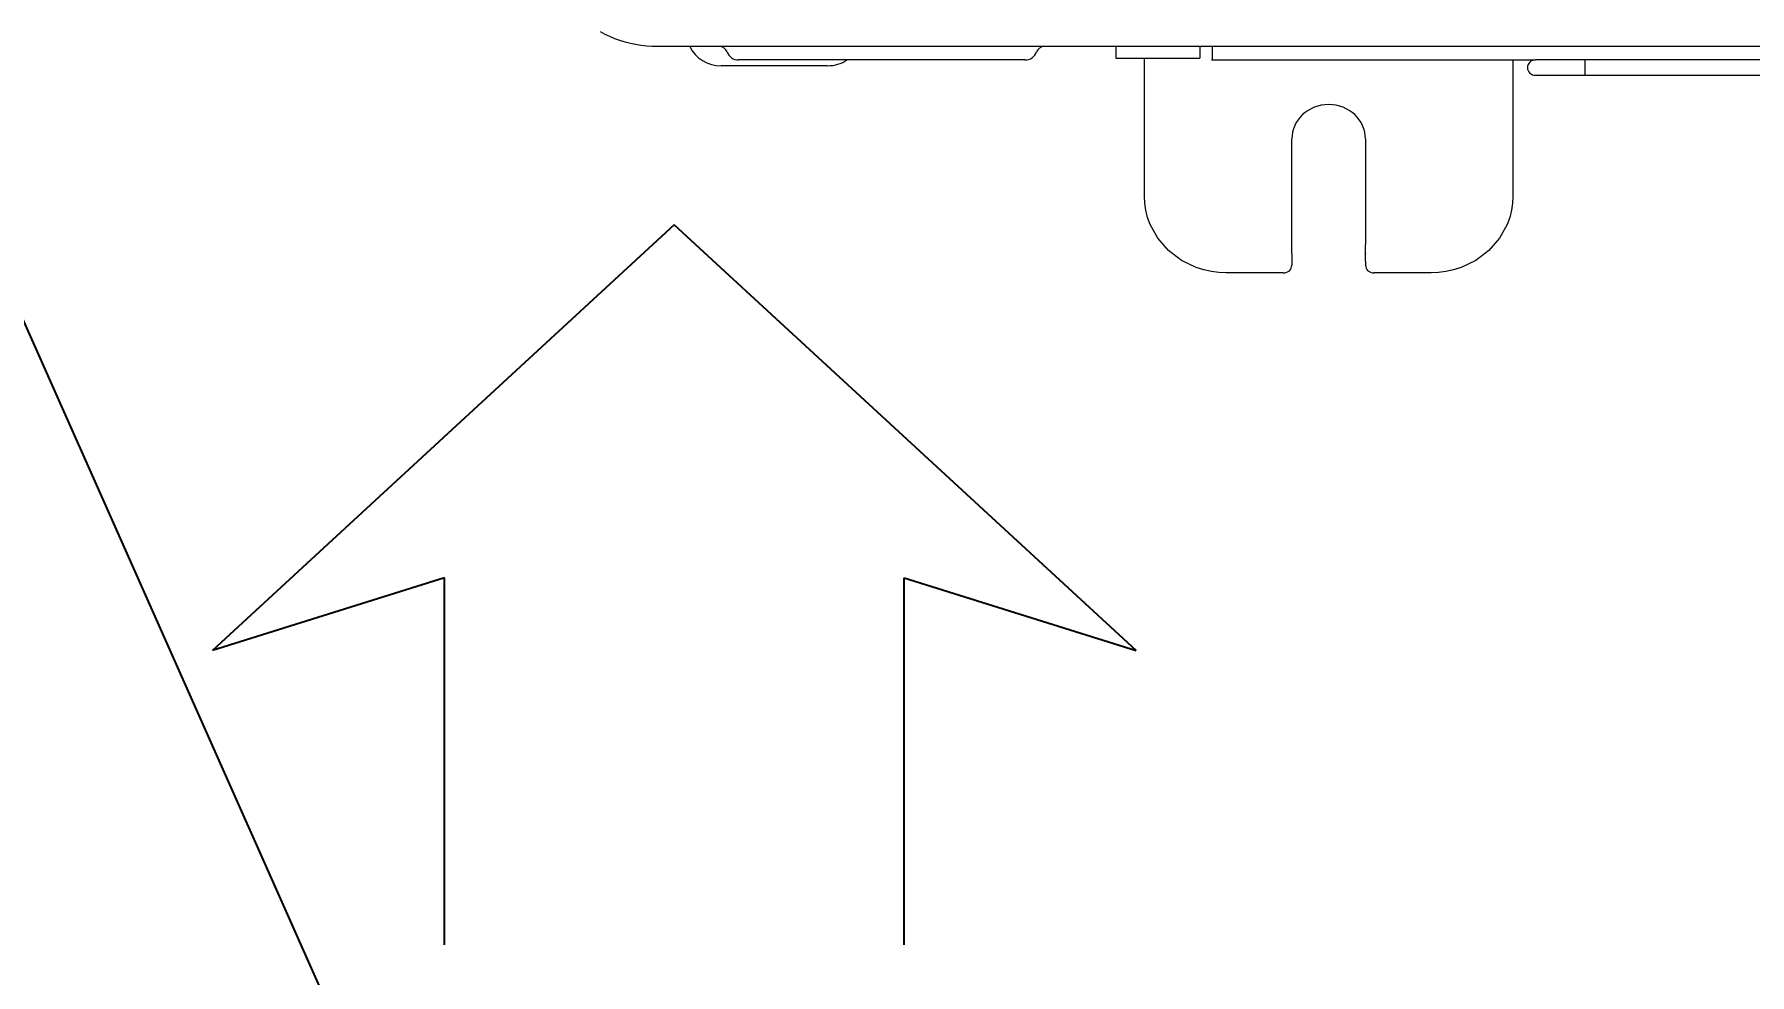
# Model space of a CAD drawing. Header units: millimetres. Extents: x -297 to 39764, y -29258 to 20315.
# Drawn here: x 13789.5 to 14209.3, y -16067.8 to -15837.6 of the extents above; entities that cross this region are included whole.
import ezdxf

# ---------------------------------------------------------------- set-up
doc = ezdxf.new("R2010")
doc.units = ezdxf.units.MM
doc.layers.get('Defpoints').update_dxf_attribs({"color": 250})
for name, color, linetype in [('.ZT-空调.检修口', 52, 'Continuous'), ('0-设备', 1, 'Continuous'), ('P-轴号.索引', 53, 'Continuous')]:
    doc.layers.add(name, color=color, linetype=linetype)
doc.layers.add('ACS_DLJ_SWJ', color=9, linetype='Continuous', lineweight=0)
doc.styles.add('文字样式', font='', dxfattribs={"width": 0.75})
doc.styles.get('文字样式').set_extended_font_data('SimSun')
doc.dimstyles.new('沈阳府1-40(轴距)', dxfattribs={"dimscale": 40, "dimtxt": 3, "dimasz": 1, "dimexe": 0.8, "dimexo": 1, "dimgap": 0.5, "dimtad": 1, "dimdec": 0, "dimrnd": 5, "dimtxsty": '文字样式', "dimblk": 'ARCHTICK', "dimcen": 1, "dimdle": 0.55, "dimclrd": 252, "dimclre": 252, "dimclrt": 53, "dimadec": 0, "dimazin": 0, "dimtfac": 1, "dimtdec": 0, "dimtix": 1, "dimtmove": 2, "dimatfit": 3, "dimfxl": 3, "dimfxlon": 1, "dimarcsym": 0})

# ---------------------------------------------------------------- blocks, each defined once
blk = doc.blocks.new('_ArchTick')
at = {"color": 0, "linetype": 'ByBlock', "const_width": 0.4}
blk.add_lwpolyline([(-0.5, -0.5), (0.5, 0.5)], dxfattribs=at)
blk = doc.blocks.new('*D133')
at = {"layer": 'Defpoints', "color": 0, "transparency": 16777216}
for p in [(19861.91, -14429.73), (6861.91, -14765.4), (19861.91, -15864.21)]:
    blk.add_point(p, dxfattribs=at)
at = {"layer": 'P-轴号.索引', "color": 252, "lineweight": -2}
for p, q in [((6861.91, -14549.73), (6861.91, -14397.73)), ((19861.91, -14549.73), (19861.91, -14397.73)), ((6839.91, -14429.73), (19883.91, -14429.73))]:
    blk.add_line(p, q, dxfattribs=at)
at = {"layer": 'P-轴号.索引', "color": 252, "lineweight": -2, "xscale": 40, "yscale": 40, "zscale": 40, "rotation": 180}
blk.add_blockref('_ArchTick', (6861.91, -14429.73), dxfattribs=at)
at = {"layer": 'P-轴号.索引', "color": 252, "lineweight": -2, "xscale": 40, "yscale": 40, "zscale": 40}
blk.add_blockref('_ArchTick', (19861.91, -14429.73), dxfattribs=at)
at = {"layer": 'P-轴号.索引', "color": 53, "insert": (13361.91, -14349.73), "char_height": 120, "attachment_point": 5, "style": '文字样式'}
blk.add_mtext('13000', dxfattribs=at)
blk = doc.blocks.new('retrrrrrrrr')
at = {"color": 250}
for p, q in [((-85321.21549, 19088.9438, 2600), (-85434.2406, 18984.76922, 2600)), ((-85208.19038, 18984.76922, 2600), (-85321.21549, 19088.9438, 2600)), ((-85377.46549, 19002.51082, 2600), (-85434.2406, 18984.76922, 2600)), ((-85377.46549, 18912.70171, 2600), (-85377.46549, 19002.51082, 2600)), ((-85264.96549, 18912.70171, 2600), (-85264.96549, 19002.51082, 2600)), ((-85264.96549, 19002.51082, 2600), (-85208.19038, 18984.76922, 2600))]:
    blk.add_line(p, q, dxfattribs=at)
at = {"layer": '0-设备', "color": 250}
blk.add_line((-85376.21549, 18831.11591), (-85504.53893, 19119.62112), dxfattribs=at)
at = {"layer": 'ACS_DLJ_SWJ', "color": 250, "lineweight": 5}
for p, q in [((-85338.14337, 19135.61449, 1.04893), (-85339.29883, 19136.2263, 1.04893)), ((-85336.95771, 19135.05595, 1.04893), (-85338.14337, 19135.61449, 1.04893)), ((-85335.74357, 19134.5523, 1.04893), (-85336.95771, 19135.05595, 1.04893)), ((-85334.50527, 19134.10515, 1.04893), (-85335.74357, 19134.5523, 1.04893)), ((-85333.24367, 19133.71611, 1.04893), (-85334.50527, 19134.10515, 1.04893)), ((-85331.96395, 19133.38518, 1.04893), (-85333.24367, 19133.71611, 1.04893)), ((-85330.6687, 19133.11237, 1.04893), (-85331.96395, 19133.38518, 1.04893)), ((-85329.3605, 19132.89606, 1.04893), (-85330.6687, 19133.11237, 1.04893)), ((-85328.04194, 19132.74755, 1.04893), (-85329.3605, 19132.89606, 1.04893)), ((-85326.71821, 19132.66683, 1.04893), (-85328.04194, 19132.74755, 1.04893)), ((-85325.39017, 19132.62486, 1.04893), (-85326.71821, 19132.66683, 1.04893)), ((-85323.97065, 19132.62486, 1.04893), (-85325.39017, 19132.62486, 1.04893)), ((-85322.57875, 19132.62486, 1.04893), (-85323.97065, 19132.62486, 1.04893)), ((-85078.51437, 19132.62486, 1.04893), (-85322.57875, 19132.62486, 1.04893)), ((-85213.14315, 19132.62486, 1.04893), (-85213.14315, 19129.81442, 1.04893)), ((-85213.14315, 19129.81442, 1.04893), (-85212.40966, 19129.81442, 1.04893)), ((-85212.40966, 19129.81442, 1.04893), (-85210.74593, 19129.81442, 1.04893)), ((-85210.74593, 19129.81442, 1.04893), (-85192.60288, 19129.81442, 1.04893)), ((-85206.16206, 19095.94869, 1.04893), (-85206.16206, 19129.81765, 1.04893)), ((-85192.60288, 19132.62486, 1.04893), (-85192.60288, 19131.21884, 1.04893)), ((-85192.60288, 19131.21884, 1.04893), (-85192.60288, 19129.81442, 1.04893)), ((-85189.59731, 19132.45859, 1.04893), (-85189.59731, 19131.21884, 1.04893)), ((-85189.59731, 19131.21884, 1.04893), (-85189.59731, 19129.97908, 1.04893)), ((-85189.59731, 19129.97908, 1.04893), (-85189.59731, 19129.51417, 1.04893)), ((-85189.59731, 19129.51417, 1.04893), (-85189.59731, 19129.34467, 1.04893)), ((-84834.44913, 19132.62486, 1.04893), (-85078.51437, 19132.62486, 1.04893)), ((-85283.68402, 19127.94026, 1.04893), (-85309.73407, 19127.94026, 1.04893)), ((-85304.74204, 19129.34467, 1.04893), (-85305.43238, 19129.34467, 1.04893)), ((-85302.73832, 19129.34467, 1.04893), (-85304.74204, 19129.34467, 1.04893)), ((-85299.61711, 19129.34467, 1.04893), (-85302.73832, 19129.34467, 1.04893)), ((-85295.68389, 19129.34467, 1.04893), (-85299.61711, 19129.34467, 1.04893)), ((-85291.32438, 19129.34467, 1.04893), (-85295.68389, 19129.34467, 1.04893)), ((-85249.53107, 19129.34467, 1.04893), (-85291.32438, 19129.34467, 1.04893)), ((-85245.17156, 19129.34467, 1.04893), (-85249.53107, 19129.34467, 1.04893)), ((-85241.23834, 19129.34467, 1.04893), (-85245.17156, 19129.34467, 1.04893)), ((-85238.11799, 19129.34467, 1.04893), (-85241.23834, 19129.34467, 1.04893)), ((-85236.11428, 19129.34467, 1.04893), (-85238.11799, 19129.34467, 1.04893)), ((-85235.42393, 19129.34467, 1.04893), (-85236.11428, 19129.34467, 1.04893)), ((-85189.72588, 19129.34467, 1.04893), (-85110.44269, 19129.34467, 1.04893)), ((-85115.98873, 19129.35113, 1.04893), (-85115.98873, 19095.94869, 1.04893)), ((-85109.85763, 19129.34467, 1.04893), (-85110.44614, 19129.34467, 1.04893)), ((-85110.44614, 19125.59634, 1.04893), (-85109.85763, 19125.59634, 1.04893)), ((-85108.14989, 19129.34467, 1.04893), (-85109.85763, 19129.34467, 1.04893)), ((-85109.85763, 19125.59634, 1.04893), (-85108.14989, 19125.59634, 1.04893)), ((-85105.48949, 19129.34467, 1.04893), (-85108.14989, 19129.34467, 1.04893)), ((-85108.14989, 19125.59634, 1.04893), (-85105.48949, 19125.59634, 1.04893)), ((-85102.13788, 19129.34467, 1.04893), (-85105.48949, 19129.34467, 1.04893)), ((-85105.48949, 19125.59634, 1.04893), (-85102.13788, 19125.59634, 1.04893)), ((-85098.42297, 19129.34467, 1.04893), (-85102.13788, 19129.34467, 1.04893)), ((-85102.13788, 19125.59634, 1.04893), (-85098.42297, 19125.59634, 1.04893)), ((-85098.42297, 19129.34467, 1.04893), (-85098.42297, 19128.79582, 1.04893)), ((-84992.21903, 19129.34467, 1.04893), (-85098.42297, 19129.34467, 1.04893)), ((-85098.42297, 19128.79582, 1.04893), (-85098.42297, 19127.4705, 1.04893)), ((-85098.42297, 19127.4705, 1.04893), (-85098.42297, 19126.14519, 1.04893)), ((-85098.42297, 19126.14519, 1.04893), (-85098.42297, 19125.59634, 1.04893)), ((-85098.42297, 19125.59634, 1.04893), (-84992.21903, 19125.59634, 1.04893)), ((-85170.09255, 19095.94869, 1.04893), (-85170.09255, 19110.00573, 1.04893)), ((-85152.05823, 19110.00573, 1.04893), (-85152.05823, 19095.94869, 1.04893)), ((-85206.08008, 19094.24563, 1.04893), (-85206.16206, 19095.94869, 1.04893)), ((-85170.09255, 19089.96782, 1.04893), (-85170.09255, 19095.94869, 1.04893)), ((-85152.05823, 19095.94869, 1.04893), (-85152.05737, 19089.97266, 1.04893)), ((-85115.98873, 19095.94869, 1.04893), (-85116.06984, 19094.24563, 1.04893)), ((-85205.82725, 19092.53774, 1.04893), (-85206.08008, 19094.24563, 1.04893)), ((-85205.38888, 19090.79594, 1.04893), (-85205.82725, 19092.53774, 1.04893)), ((-85116.32354, 19092.53774, 1.04893), (-85116.76105, 19090.79594, 1.04893)), ((-85116.06984, 19094.24563, 1.04893), (-85116.32354, 19092.53774, 1.04893)), ((-85204.75463, 19089.0493, 1.04893), (-85205.38888, 19090.79594, 1.04893)), ((-85202.88725, 19085.6884, 1.04893), (-85204.75463, 19089.0493, 1.04893)), ((-85170.09255, 19084.14354, 1.04893), (-85170.09255, 19089.96782, 1.04893)), ((-85152.05737, 19089.97266, 1.04893), (-85152.05737, 19084.14354, 1.04893)), ((-85117.39616, 19089.0493, 1.04893), (-85119.26353, 19085.6884, 1.04893)), ((-85116.76105, 19090.79594, 1.04893), (-85117.39616, 19089.0493, 1.04893)), ((-85200.29243, 19082.69554, 1.04893), (-85202.88725, 19085.6884, 1.04893)), ((-85170.09255, 19082.70038, 1.04893), (-85170.09255, 19084.14354, 1.04893)), ((-85152.05737, 19082.69877, 1.04893), (-85152.05737, 19084.14354, 1.04893)), ((-85119.26353, 19085.6884, 1.04893), (-85121.8575, 19082.69554, 1.04893)), ((-85197.09269, 19080.26768, 1.04893), (-85200.29243, 19082.69554, 1.04893)), ((-85193.49946, 19078.52104, 1.04893), (-85197.09269, 19080.26768, 1.04893)), ((-85170.09255, 19081.94168, 1.04893), (-85170.09255, 19082.70038, 1.04893)), ((-85170.09255, 19081.94168, 1.04893), (-85170.09255, 19081.91908, 1.04893)), ((-85170.09255, 19081.91908, 1.04893), (-85170.09255, 19081.89002, 1.04893)), ((-85170.09255, 19081.89002, 1.04893), (-85170.09255, 19081.78187, 1.04893)), ((-85170.09255, 19081.78187, 1.04893), (-85170.09255, 19081.63012, 1.04893)), ((-85170.09255, 19081.63012, 1.04893), (-85170.09255, 19081.43964, 1.04893)), ((-85170.09255, 19081.43964, 1.04893), (-85170.09255, 19081.21364, 1.04893)), ((-85170.09255, 19081.21364, 1.04893), (-85170.09255, 19080.9602, 1.04893)), ((-85170.09255, 19080.9602, 1.04893), (-85170.09255, 19080.68416, 1.04893)), ((-85170.09255, 19080.68416, 1.04893), (-85170.09255, 19080.39521, 1.04893)), ((-85170.09255, 19080.39521, 1.04893), (-85170.09255, 19080.09657, 1.04893)), ((-85170.09255, 19080.09657, 1.04893), (-85170.09255, 19079.07958, 1.04893)), ((-85152.05823, 19081.94168, 1.04893), (-85152.05737, 19082.69877, 1.04893)), ((-85152.05823, 19081.94168, 1.04893), (-85152.05823, 19081.91908, 1.04893)), ((-85152.05823, 19081.91908, 1.04893), (-85152.05823, 19081.89002, 1.04893)), ((-85152.05823, 19081.78187, 1.04893), (-85152.05823, 19081.89002, 1.04893)), ((-85152.05823, 19081.63012, 1.04893), (-85152.05823, 19081.78187, 1.04893)), ((-85152.05823, 19081.43964, 1.04893), (-85152.05823, 19081.63012, 1.04893)), ((-85152.05823, 19081.21364, 1.04893), (-85152.05823, 19081.43964, 1.04893)), ((-85152.05823, 19080.9602, 1.04893), (-85152.05823, 19081.21364, 1.04893)), ((-85152.05823, 19080.68416, 1.04893), (-85152.05823, 19080.9602, 1.04893)), ((-85152.05823, 19080.39359, 1.04893), (-85152.05823, 19080.68416, 1.04893)), ((-85152.05823, 19080.09657, 1.04893), (-85152.05823, 19080.39359, 1.04893)), ((-85152.05823, 19080.09657, 1.04893), (-85152.05823, 19079.07958, 1.04893)), ((-85125.05809, 19080.26768, 1.04893), (-85128.65132, 19078.52104, 1.04893)), ((-85121.8575, 19082.69554, 1.04893), (-85125.05809, 19080.26768, 1.04893)), ((-85191.63209, 19077.92861, 1.04893), (-85193.49946, 19078.52104, 1.04893)), ((-85189.76989, 19077.51858, 1.04893), (-85191.63209, 19077.92861, 1.04893)), ((-85187.94307, 19077.28129, 1.04893), (-85189.76989, 19077.51858, 1.04893)), ((-85186.12316, 19077.20541, 1.04893), (-85187.94307, 19077.28129, 1.04893)), ((-85172.09627, 19077.20541, 1.04893), (-85186.12316, 19077.20541, 1.04893)), ((-85136.02676, 19077.20541, 1.04893), (-85150.05365, 19077.20541, 1.04893)), ((-85134.20771, 19077.28129, 1.04893), (-85136.02676, 19077.20541, 1.04893)), ((-85132.3809, 19077.51858, 1.04893), (-85134.20771, 19077.28129, 1.04893)), ((-85130.5187, 19077.92861, 1.04893), (-85132.3809, 19077.51858, 1.04893)), ((-85128.65132, 19078.52104, 1.04893), (-85130.5187, 19077.92861, 1.04893))]:
    blk.add_line(p, q, dxfattribs=at)
for points in [[(-85317.38652, 19132.62486, 1.04893), (-85316.05847, 19129.77891, 1.04893), (-85313.05376, 19127.94026, 1.04893), (-85309.73407, 19127.94026, 1.04893)], [(-85308.29989, 19131.31408, 1.04893), (-85308.56222, 19132.09377, 1.04893), (-85309.33626, 19132.62486, 1.04893), (-85310.21127, 19132.62486, 1.04893)], [(-85308.29989, 19131.31408, 1.04893), (-85307.90553, 19130.14212, 1.04893), (-85306.74489, 19129.34467, 1.04893), (-85305.43238, 19129.34467, 1.04893)], [(-85235.42393, 19129.34467, 1.04893), (-85234.11056, 19129.34467, 1.04893), (-85232.94992, 19130.14212, 1.04893), (-85232.55556, 19131.31408, 1.04893)], [(-85230.64504, 19132.62486, 1.04893), (-85231.52005, 19132.62486, 1.04893), (-85232.29323, 19132.09377, 1.04893), (-85232.55556, 19131.31408, 1.04893)], [(-85283.68402, 19127.94026, 1.04893), (-85281.97542, 19127.94026, 1.04893), (-85280.30738, 19128.43099, 1.04893), (-85278.90513, 19129.34467, 1.04893)], [(-85110.44614, 19129.34467, 1.04893), (-85111.55241, 19129.34467, 1.04893), (-85112.44986, 19128.50686, 1.04893), (-85112.44986, 19127.4705, 1.04893)], [(-85112.44986, 19127.4705, 1.04893), (-85112.44986, 19126.43576, 1.04893), (-85111.55241, 19125.59634, 1.04893), (-85110.44614, 19125.59634, 1.04893)], [(-85172.09627, 19077.20541, 1.04893), (-85170.98914, 19077.20541, 1.04893), (-85170.09255, 19078.04483, 1.04893), (-85170.09255, 19079.07958, 1.04893)], [(-85152.05823, 19079.07958, 1.04893), (-85152.05823, 19078.04483, 1.04893), (-85151.16079, 19077.20541, 1.04893), (-85150.05365, 19077.20541, 1.04893)]]:
    blk.add_open_spline(points, degree=3, dxfattribs=at)
blk.add_open_spline([(-85152.05823, 19110.00573, 1.04893), (-85152.05823, 19114.6629, 1.04893), (-85156.09501, 19118.43867, 1.04893), (-85161.07496, 19118.43867, 1.04893), (-85166.05492, 19118.43867, 1.04893), (-85170.09255, 19114.6629, 1.04893), (-85170.09255, 19110.00573, 1.04893)], degree=3, knots=[0, 0, 0, 0, 1, 1, 1, 2, 2, 2, 2], dxfattribs=at)

msp = doc.modelspace()

# ---------------------------------------------------------------- block references
at = {"layer": '.ZT-空调.检修口', "color": 0}
msp.add_blockref('retrrrrrrrr', (99267.32, -34973.19), dxfattribs=at)

# ---------------------------------------------------------------- dimensions: what is measured, and where the dimension line sits
at = {"layer": 'P-轴号.索引'}
dim = msp.add_linear_dim(base=(19861.91, -14429.73), p1=(6861.91, -14765.4), p2=(19861.91, -15864.21), dimstyle='沈阳府1-40(轴距)', dxfattribs=at)
dim.commit()
dim.dimension.update_dxf_attribs({"geometry": '*D133', "text_midpoint": (13361.91, -14349.73)})

doc.saveas('drawing.dxf')
